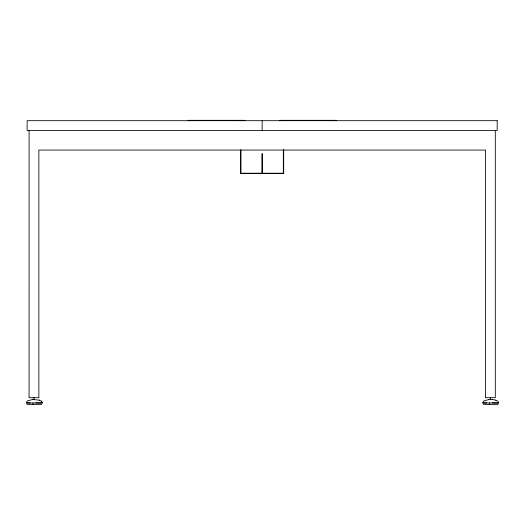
<?xml version="1.0" encoding="UTF-8"?>
<svg xmlns="http://www.w3.org/2000/svg" width="525" height="525" viewBox="0 0 525 525"><rect width="100%" height="100%" fill="white"/><g stroke="black" fill="none" stroke-linecap="round" stroke-linejoin="round"><path stroke-width="0.79" d="M193.817 120.481L238.862 120.481M30.286 402.951L26.25 402.951L27.405 400.897L32.57 399.512L39.342 400.129M486.708 402.951L482.672 402.951L483.827 400.897L488.88 399.545M41.646 404.329L40.497 404.677L26.933 404.329M498.067 404.329L496.913 404.677L483.354 404.329M492.102 399.623L492.562 399.571L488.985 399.571M32.55 399.512L32.885 399.597M495.738 400.129L497.923 401.192L498.75 402.951L492.142 402.951M485.494 397.701L495.305 397.701L495.305 130.482M35.72 402.951L42.328 402.951L41.501 401.192L39.322 400.129M26.25 402.951L42.328 402.951L41.482 401.192M482.672 402.951L498.75 402.951M492.43 399.545L495.758 400.129M489.654 404.677L489.339 402.951M33.233 404.677L32.924 402.951M490.389 397.346L490.389 399.473M485.513 397.701L485.513 150.065L38.863 150.065L38.863 397.701L29.072 397.701L29.092 130.482M336.158 120.684L336.158 120.323L279.418 120.323L279.418 120.684M331.104 120.323L331.104 120.684M330.474 120.481L285.429 120.481M284.176 120.323L284.176 120.684M283.69 150.065L283.69 173.572L240.601 173.572L240.601 150.065M283.336 149.579L283.336 173.217L240.955 173.217L240.955 149.835M262.342 173.217L262.342 153.628L261.949 153.628L261.949 173.217M262.146 120.691L262.146 130.482M244.873 120.684L244.873 120.323L188.134 120.323L188.134 120.684M240.115 120.323L240.115 120.684M193.187 120.323L193.187 120.684M33.968 397.346L33.968 399.473M497.182 120.691L27.116 120.691L27.116 130.482L497.182 130.482L497.182 120.691"/></g></svg>
